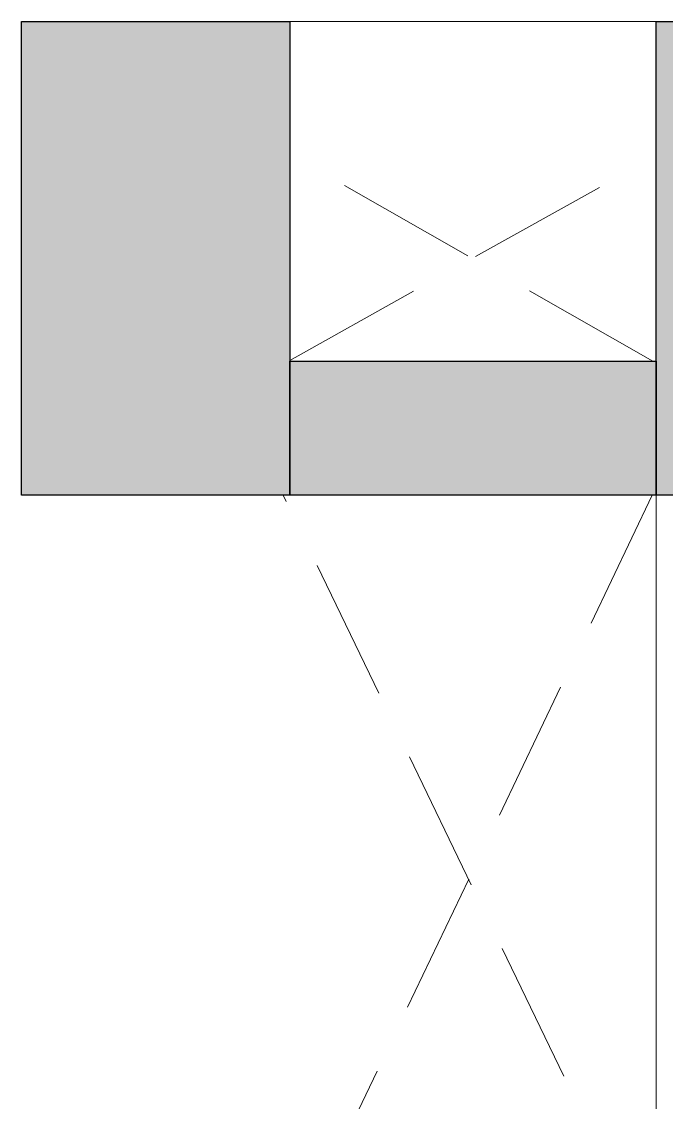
# Model space of a CAD drawing. Header units: millimetres. Extents: x 307301 to 459443, y -2888111 to -2805601.
# Drawn here: x 315434 to 316877, y -2810982 to -2808563 of the extents above; entities that cross this region are included whole.
import ezdxf

# ---------------------------------------------------------------- set-up
doc = ezdxf.new("R2010")
doc.units = ezdxf.units.MM
doc.header["$LTSCALE"] = 10
doc.header["$MEASUREMENT"] = 0
doc.linetypes.add('DASHED', pattern=[19.05, 12.7, -6.35])
doc.linetypes.add('HIDDEN', pattern=[9.525, 6.35, -3.175])
doc.layers.add('COL', color=2, linetype='Continuous')
doc.layers.add('WALL - PDA', color=1, linetype='Continuous')
for name, color, linetype, lineweight in [('COLUMN HATCH', 252, 'Continuous', 5), ('DOTTED', 7, 'DASHED', 5), ('ELEV', 143, 'Continuous', 9), ('HATCH WALL', 8, 'Continuous', 0), ('WIN', 5, 'Continuous', 9)]:
    doc.layers.add(name, color=color, linetype=linetype, lineweight=lineweight)

# ---------------------------------------------------------------- blocks, each defined once
blk = doc.blocks.new('A$C9a3b0c70')
at = {"layer": 'COLUMN HATCH'}
h = blk.add_hatch(color=252, dxfattribs=at)
h.dxf.hatch_style = 1
h.paths.add_polyline_path([(11279.9, 24712.3), (10679.9, 24712.3), (10679.9, 23652.3), (11279.9, 23652.3)])
at = {"layer": 'HATCH WALL'}
for points in [[(12250, 23652.3), (12100, 23652.3), (12100, 24712.3), (12250, 24712.3)], [(12100, 23652.3), (11279.9, 23652.3), (11279.9, 23952.3), (12100, 23952.3)]]:
    blk.add_hatch(color=7, dxfattribs=at).paths.add_polyline_path(points)
at = {"layer": 'COL'}
blk.add_lwpolyline([(10679.9, 24712.3), (11279.9, 24712.3), (11279.9, 23652.3), (10679.9, 23652.3)], close=True, dxfattribs=at)
at = {"layer": 'DOTTED', "color": 8, "linetype": 'HIDDEN', "ltscale": 5}
for p, q in [((11279.9, 23953.9), (12100, 24412.2)), ((12092.3, 23952.3), (11285.4, 24412.2)), ((12090.9, 23652.3), (11264.9, 21922.7)), ((12100, 21922.3, 0.1), (11264.9, 23652.3))]:
    blk.add_line(p, q, dxfattribs=at)
at = {"layer": 'WALL - PDA', "elevation": 0.1}
blk.add_lwpolyline([(12250, 23652.3), (12100, 23652.3), (12100, 24712.3), (12250, 24712.3)], close=True, dxfattribs=at)
at = {"layer": 'WALL - PDA'}
blk.add_lwpolyline([(12100, 23652.3), (11279.9, 23652.3), (11279.9, 23952.3), (12100, 23952.3)], close=True, dxfattribs=at)
blk = doc.blocks.new('*U33')
at = {"layer": 'WIN'}
for p, q in [((6756.6, -264052.8), (8486.6, -264052.8)), ((6756.6, -264102.8), (8486.6, -264102.8))]:
    blk.add_line(p, q, dxfattribs=at)
blk.add_lwpolyline([(6756.6, -264002.8), (8486.6, -264002.8), (8486.6, -264152.8), (6756.6, -264152.8)], close=True, dxfattribs=at)

msp = doc.modelspace()

# ---------------------------------------------------------------- linework, layer by layer
at = {"layer": 'ELEV', "ltscale": 50, "elevation": 0, "flags": 128}
msp.add_lwpolyline([(316034.1, -2808562.9), (316854.1, -2808562.9)], dxfattribs=at)

# ---------------------------------------------------------------- block references
msp.add_blockref('A$C9a3b0c70', (304754.2, -2833275.2))
at = {"rotation": 270}
msp.add_blockref('*U33', (581006.9, -2802866.3), dxfattribs=at)

doc.saveas('drawing.dxf')
